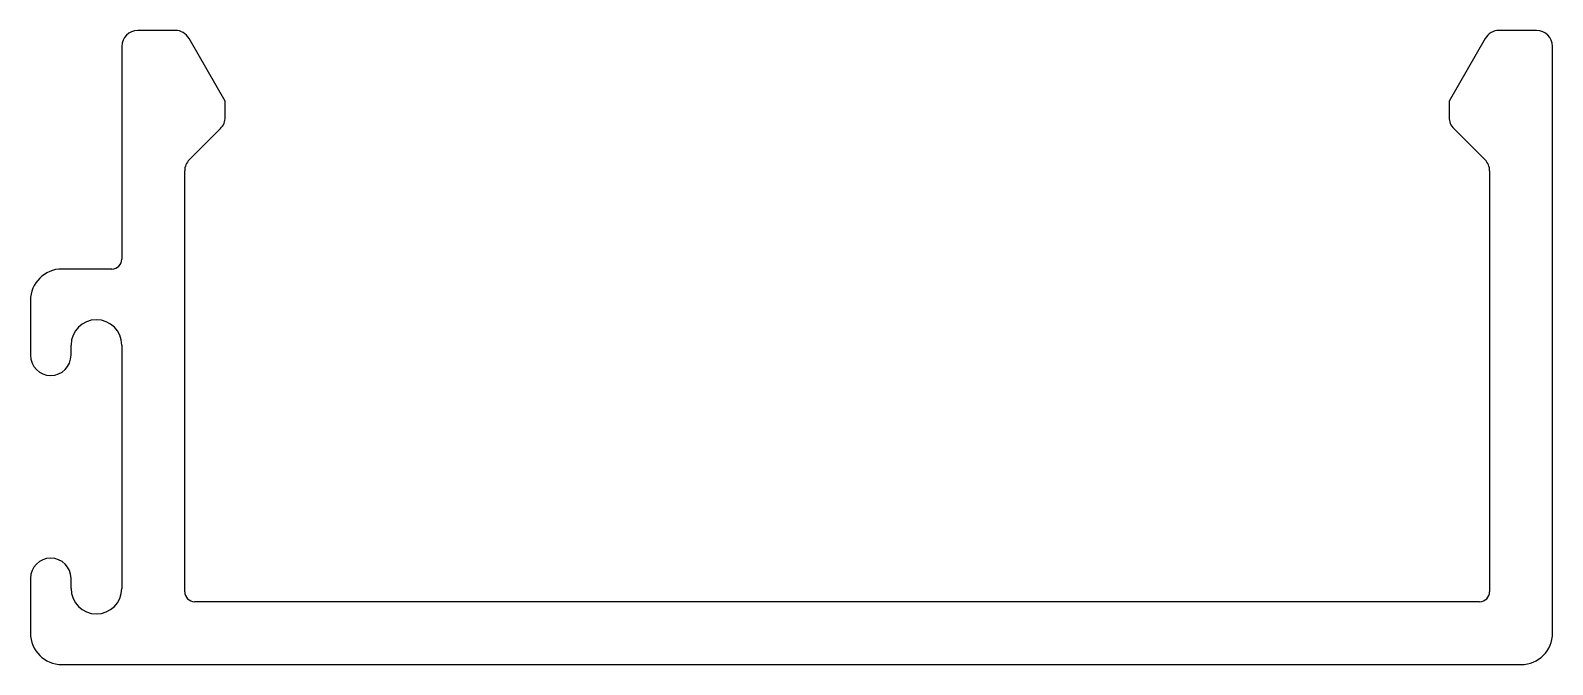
# Model space of a CAD drawing. Extents: x -19.1 to 19, y 3 to 18.9.
import ezdxf

# ---------------------------------------------------------------- set-up
doc = ezdxf.new("R2010")
doc.units = 0
doc.layers.get('0').update_dxf_attribs({"linetype": 'CONTINUOUS'})

msp = doc.modelspace()

# ---------------------------------------------------------------- linework, layer by layer
for p, q in [((-15.512, 18.919), (-16.451, 18.919)), ((-14.26, 17.151), (-15.166, 18.719)), ((17.277, 18.719), (16.371, 17.151)), ((18.563, 18.919), (17.623, 18.919)), ((-16.851, 18.519), (-16.851, 13.195)), ((18.963, 3.829), (18.963, 18.519)), ((-14.261, 16.746), (-14.26, 17.151)), ((16.371, 17.151), (16.372, 16.746)), ((-15.159, 15.685), (-14.379, 16.463)), ((16.49, 16.463), (17.27, 15.685)), ((-15.277, 4.864), (-15.277, 15.402)), ((17.388, 15.402), (17.388, 4.864)), ((-17.101, 12.945), (-18.347, 12.945)), ((-19.137, 12.155), (-19.137, 10.786)), ((-18.121, 10.786), (-18.121, 11.04)), ((-16.851, 11.04), (-16.851, 4.944)), ((-19.137, 5.198), (-19.137, 3.829)), ((-18.121, 4.944), (-18.121, 5.198)), ((17.138, 4.614), (-15.027, 4.614)), ((-18.347, 3.039), (18.173, 3.039))]:
    msp.add_line(p, q)
for centre, radius, start, end in [((-16.451, 18.519), 0.4, 90, 180), ((-15.512, 18.519), 0.4, 30, 90), ((17.623, 18.519), 0.4, 90, 150), ((18.563, 18.519), 0.4, 360, 90), ((-14.661, 16.747), 0.4, 314.8965, 359.9273), ((16.772, 16.746), 0.4, 180.0727, 225.1001), ((-14.877, 15.402), 0.4, 134.8965, 180), ((16.988, 15.402), 0.4, 0, 45.1035), ((-17.101, 13.195), 0.25, 270, 0), ((-18.347, 12.155), 0.79, 90, 180), ((-17.486, 11.04), 0.635, 360, 180), ((-18.629, 10.786), 0.508, 180, 360), ((-18.629, 5.198), 0.508, 0, 180), ((-17.486, 4.944), 0.635, 180, 0), ((-15.027, 4.864), 0.25, 180.0003, 270), ((17.138, 4.864), 0.25, 270, 359.9995), ((-18.347, 3.829), 0.79, 180, 270), ((18.173, 3.829), 0.79, 270, 360)]:
    msp.add_arc(centre, radius, start, end)

doc.saveas('drawing.dxf')
